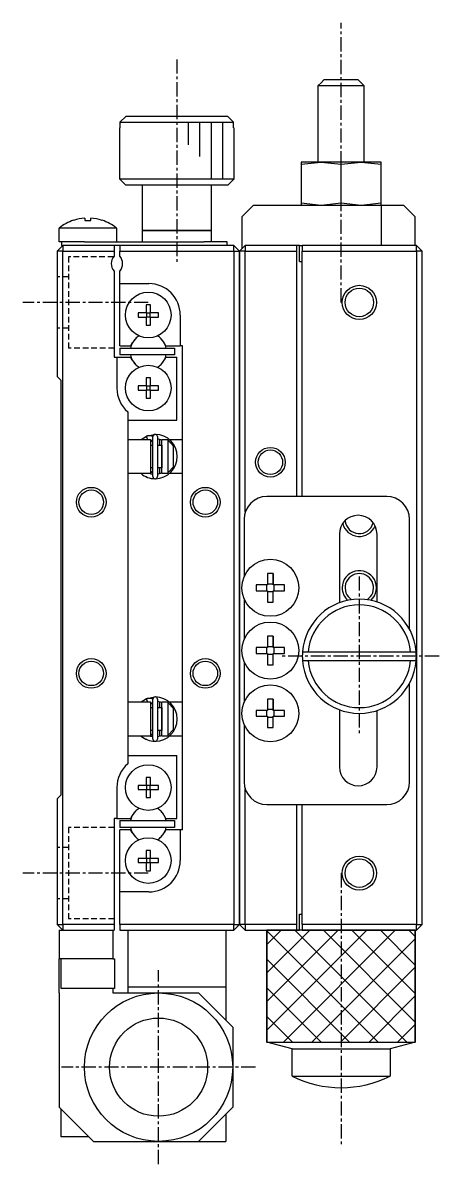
# Model space of a CAD drawing. Extents: x 10 to 383, y 10 to 321.
# Drawn here: x 142.4 to 178.9, y 148.3 to 248.3 of the extents above; entities that cross this region are included whole.
import ezdxf

# ---------------------------------------------------------------- set-up
doc = ezdxf.new("R2010")
doc.units = 0
doc.linetypes.add('CENTER', pattern=[2, 1.25, -0.25, 0.25, -0.25])
doc.linetypes.add('DASHED', pattern=[0.75, 0.5, -0.25])
doc.layers.get('0').update_dxf_attribs({"linetype": 'CONTINUOUS'})
doc.layers.add('CENTER', color=1, linetype='CENTER')

msp = doc.modelspace()

# ---------------------------------------------------------------- linework, layer by layer
at = {"color": 7, "linetype": 'CONTINUOUS'}
for p, q in [((168.263, 242.803), (168.513, 243.053)), ((168.513, 243.053), (168.763, 243.303)), ((170.263, 243.303), (168.763, 243.303)), ((171.763, 243.303), (170.263, 243.303)), ((171.763, 243.303), (172.013, 243.053)), ((172.013, 243.053), (172.263, 242.803)), ((168.263, 242.803), (170.263, 242.803)), ((168.263, 236.103), (168.263, 242.803)), ((170.263, 242.803), (172.263, 242.803)), ((172.263, 242.803), (172.263, 236.103)), ((151.381, 240.103), (150.88, 239.603)), ((160.346, 240.103), (151.381, 240.103)), ((160.847, 239.603), (160.346, 240.103)), ((150.88, 239.103), (150.863, 239.103)), ((150.863, 234.603), (150.863, 239.103)), ((150.88, 239.603), (160.847, 239.603)), ((150.88, 239.603), (150.88, 239.103)), ((160.847, 239.103), (160.847, 239.603)), ((160.863, 239.103), (160.847, 239.103)), ((160.863, 239.103), (160.863, 234.603)), ((166.763, 235.906), (168.513, 236.103)), ((166.763, 236.103), (166.763, 235.906)), ((168.513, 236.103), (166.763, 236.103)), ((172.013, 236.103), (168.513, 236.103)), ((168.513, 236.103), (170.263, 235.906)), ((170.263, 235.906), (172.013, 236.103)), ((172.013, 236.103), (173.763, 235.906)), ((173.763, 236.103), (172.013, 236.103)), ((173.763, 235.906), (173.763, 236.103)), ((166.763, 235.906), (166.763, 232.5)), ((170.263, 232.5), (170.263, 235.906)), ((173.763, 232.5), (173.763, 235.906)), ((160.863, 234.603), (150.863, 234.603)), ((151.363, 234.103), (150.863, 234.603)), ((151.363, 234.103), (160.363, 234.103)), ((152.863, 230.103), (152.863, 234.103)), ((158.863, 234.103), (158.863, 230.103)), ((160.863, 234.603), (160.363, 234.103)), ((161.563, 231.303), (162.563, 232.303)), ((168.263, 232.303), (162.563, 232.303)), ((168.513, 232.303), (166.763, 232.5)), ((166.763, 232.5), (166.763, 232.303)), ((172.263, 232.303), (168.263, 232.303)), ((170.263, 232.5), (168.513, 232.303)), ((172.013, 232.303), (170.263, 232.5)), ((173.763, 232.5), (172.013, 232.303)), ((173.763, 232.303), (172.263, 232.303)), ((173.763, 232.303), (173.763, 232.5)), ((173.763, 232.303), (173.763, 228.803)), ((175.763, 232.303), (173.763, 232.303)), ((176.763, 231.303), (175.763, 232.303)), ((146.812, 231.002), (146.815, 230.994)), ((147.803, 231.186), (147.803, 230.994)), ((148.323, 230.994), (148.323, 231.186)), ((149.312, 230.994), (149.315, 231.002)), ((161.563, 231.303), (161.563, 228.503)), ((176.763, 228.803), (176.763, 231.303)), ((150.563, 230.325), (145.563, 230.325)), ((145.563, 229.103), (145.563, 230.325)), ((147.803, 230.994), (148.323, 230.994)), ((150.563, 230.325), (150.563, 229.103)), ((158.863, 230.103), (152.863, 230.103)), ((152.863, 230.103), (158.863, 230.103)), ((152.863, 229.103), (152.863, 230.103)), ((158.863, 230.103), (158.863, 229.103)), ((145.763, 229.103), (145.563, 229.103)), ((145.763, 229.103), (145.763, 228.803)), ((147.763, 229.103), (145.763, 229.103)), ((147.763, 229.103), (158.263, 229.103)), ((160.263, 229.103), (158.263, 229.103)), ((160.263, 228.803), (160.263, 229.103)), ((145.863, 228.803), (145.363, 228.303)), ((145.863, 228.303), (145.363, 228.303)), ((145.363, 228.303), (145.363, 217.303)), ((145.763, 228.803), (145.863, 228.803)), ((145.863, 228.803), (145.863, 228.303)), ((150.363, 228.803), (145.863, 228.803)), ((145.863, 228.303), (150.363, 228.303)), ((145.863, 169.303), (145.863, 228.303)), ((150.863, 228.803), (150.363, 228.803)), ((150.363, 228.803), (150.363, 228.303)), ((150.363, 228.303), (150.363, 227.864)), ((160.863, 228.803), (150.863, 228.803)), ((150.863, 228.803), (150.863, 228.303)), ((150.863, 228.303), (160.863, 228.303)), ((150.863, 227.864), (150.863, 228.303)), ((160.863, 228.303), (160.863, 228.803)), ((160.863, 228.803), (161.363, 228.303)), ((160.863, 228.303), (160.863, 169.303)), ((160.863, 228.303), (161.363, 228.303)), ((161.863, 228.803), (161.363, 228.303)), ((161.363, 169.303), (161.363, 228.303)), ((161.863, 228.303), (161.363, 228.303)), ((161.363, 228.303), (161.363, 169.303)), ((161.863, 228.803), (161.863, 228.303)), ((166.363, 228.803), (161.863, 228.803)), ((161.863, 228.303), (166.363, 228.303)), ((161.863, 205.427), (161.863, 228.303)), ((166.363, 228.803), (166.363, 228.303)), ((166.613, 228.803), (166.363, 228.803)), ((166.363, 228.303), (166.363, 206.803)), ((166.613, 227.403), (166.613, 228.803)), ((166.613, 228.803), (166.863, 228.803)), ((176.863, 228.803), (166.863, 228.803)), ((166.863, 228.803), (166.863, 228.303)), ((166.863, 228.303), (176.863, 228.303)), ((166.863, 206.803), (166.863, 228.303)), ((176.863, 228.303), (176.863, 228.803)), ((177.363, 228.303), (176.863, 228.803)), ((176.863, 228.303), (176.863, 192.803)), ((177.363, 228.303), (176.863, 228.303)), ((177.363, 169.303), (177.363, 228.303)), ((166.613, 227.403), (166.863, 227.403)), ((150.363, 226.541), (150.363, 219.003)), ((150.863, 225.453), (150.863, 226.541)), ((150.863, 225.453), (153.413, 225.453)), ((150.863, 220.003), (150.863, 225.453)), ((153.183, 223.589), (153.183, 222.883)), ((153.543, 223.589), (153.183, 223.589)), ((153.543, 222.883), (153.543, 223.589)), ((152.477, 222.883), (152.477, 222.523)), ((153.183, 222.883), (152.477, 222.883)), ((152.477, 222.523), (153.183, 222.523)), ((153.194, 222.872), (153.183, 222.883)), ((153.194, 222.533), (153.183, 222.523)), ((153.183, 222.523), (153.183, 221.816)), ((153.533, 222.872), (153.194, 222.872)), ((153.194, 222.872), (153.194, 222.533)), ((153.194, 222.533), (153.533, 222.533)), ((153.533, 222.872), (153.543, 222.883)), ((153.533, 222.533), (153.533, 222.872)), ((153.533, 222.533), (153.543, 222.523)), ((154.25, 222.883), (153.543, 222.883)), ((153.543, 222.523), (154.25, 222.523)), ((153.543, 221.816), (153.543, 222.523)), ((154.25, 222.523), (154.25, 222.883)), ((156.163, 222.703), (156.163, 220.003)), ((153.183, 221.816), (153.543, 221.816)), ((150.863, 220.003), (151.813, 220.003)), ((151.963, 220.263), (151.813, 220.003)), ((154.914, 220.003), (154.764, 220.263)), ((154.914, 220.003), (156.163, 220.003)), ((156.363, 220.003), (156.163, 220.003)), ((156.363, 177.603), (156.363, 220.003)), ((150.363, 219.003), (150.613, 219.003)), ((150.613, 219.003), (150.613, 216.303)), ((150.613, 219.003), (151.813, 219.003)), ((150.863, 219.803), (155.663, 219.803)), ((150.863, 219.803), (150.863, 219.203)), ((155.663, 219.203), (150.863, 219.203)), ((151.963, 218.743), (151.813, 219.003)), ((154.914, 219.003), (154.764, 218.743)), ((154.914, 219.003), (155.863, 219.003)), ((155.663, 219.803), (155.663, 219.203)), ((155.863, 213.503), (155.863, 219.003)), ((145.713, 216.953), (145.363, 217.303)), ((153.183, 217.189), (153.183, 216.483)), ((153.543, 217.189), (153.183, 217.189)), ((153.543, 216.483), (153.543, 217.189)), ((145.713, 180.653), (145.713, 216.953)), ((152.477, 216.483), (152.477, 216.123)), ((153.183, 216.483), (152.477, 216.483)), ((152.477, 216.123), (153.183, 216.123)), ((153.194, 216.472), (153.183, 216.483)), ((153.194, 216.133), (153.183, 216.123)), ((153.183, 216.123), (153.183, 215.416)), ((153.533, 216.472), (153.194, 216.472)), ((153.194, 216.472), (153.194, 216.133)), ((153.194, 216.133), (153.533, 216.133)), ((153.533, 216.472), (153.543, 216.483)), ((153.533, 216.133), (153.533, 216.472)), ((153.533, 216.133), (153.543, 216.123)), ((154.25, 216.483), (153.543, 216.483)), ((153.543, 216.123), (154.25, 216.123)), ((153.543, 215.416), (153.543, 216.123)), ((154.25, 216.123), (154.25, 216.483)), ((153.183, 215.416), (153.543, 215.416)), ((151.563, 214.224), (151.563, 211.378)), ((151.563, 213.503), (155.863, 213.503)), ((152.727, 211.803), (153.199, 212.09)), ((153.19, 212.086), (153.189, 212.085)), ((153.189, 212.085), (153.288, 211.803)), ((153.196, 212.086), (153.195, 212.082)), ((153.195, 212.082), (153.195, 212.077)), ((153.195, 212.077), (153.196, 212.071)), ((153.197, 212.089), (153.196, 212.086)), ((153.196, 212.071), (153.197, 212.064)), ((153.198, 212.091), (153.197, 212.089)), ((153.197, 212.064), (153.199, 212.056)), ((153.2, 212.091), (153.198, 212.091)), ((153.199, 212.091), (153.229, 212.103)), ((153.199, 212.056), (153.201, 212.047)), ((153.201, 212.047), (153.203, 212.037)), ((153.203, 212.037), (153.206, 212.027)), ((153.206, 212.027), (153.209, 212.015)), ((153.209, 212.015), (153.213, 212.003)), ((153.213, 212.003), (153.217, 211.991)), ((153.229, 212.103), (153.262, 212.114)), ((153.248, 212.11), (153.936, 212.246)), ((153.262, 212.114), (153.294, 212.124)), ((153.294, 212.124), (153.328, 212.132)), ((153.328, 212.132), (153.362, 212.138)), ((153.362, 212.138), (153.395, 212.142)), ((153.395, 212.142), (153.43, 212.145)), ((153.43, 212.145), (153.464, 212.146)), ((153.464, 212.146), (153.498, 212.146)), ((153.498, 212.146), (153.532, 212.143)), ((153.532, 212.143), (153.566, 212.139)), ((153.566, 212.139), (153.6, 212.133)), ((153.6, 212.133), (153.633, 212.126)), ((153.633, 212.126), (153.666, 212.117)), ((153.666, 212.117), (153.699, 212.106)), ((153.699, 212.106), (153.731, 212.094)), ((153.731, 212.094), (153.762, 212.08)), ((153.762, 212.08), (153.77, 212.076)), ((153.768, 208.553), (153.768, 212.053)), ((154.158, 212.053), (154.158, 208.553)), ((151.563, 211.803), (153.563, 211.803)), ((151.563, 211.378), (151.563, 209.228)), ((153.217, 211.991), (153.222, 211.978)), ((153.222, 211.978), (153.227, 211.965)), ((153.227, 211.965), (153.232, 211.951)), ((153.232, 211.951), (153.237, 211.937)), ((153.237, 211.937), (153.243, 211.923)), ((153.243, 211.923), (153.249, 211.908)), ((153.249, 211.908), (153.255, 211.894)), ((153.255, 211.894), (153.261, 211.88)), ((153.261, 211.88), (153.268, 211.866)), ((153.268, 211.866), (153.274, 211.853)), ((153.274, 211.853), (153.28, 211.839)), ((153.28, 211.839), (153.287, 211.826)), ((153.287, 211.826), (153.293, 211.814)), ((153.293, 211.814), (153.299, 211.803)), ((153.563, 211.803), (153.563, 208.803)), ((153.567, 211.739), (153.563, 211.74)), ((153.563, 211.303), (153.768, 211.303)), ((153.581, 211.734), (153.567, 211.739)), ((153.595, 211.728), (153.581, 211.734)), ((153.608, 211.721), (153.595, 211.728)), ((153.621, 211.714), (153.608, 211.721)), ((153.634, 211.705), (153.621, 211.714)), ((153.646, 211.697), (153.634, 211.705)), ((153.658, 211.687), (153.646, 211.697)), ((153.669, 211.678), (153.658, 211.687)), ((153.68, 211.667), (153.669, 211.678)), ((153.69, 211.656), (153.68, 211.667)), ((153.7, 211.645), (153.69, 211.656)), ((153.709, 211.633), (153.7, 211.645)), ((153.718, 211.621), (153.709, 211.633)), ((153.726, 211.608), (153.718, 211.621)), ((153.733, 211.595), (153.726, 211.608)), ((153.74, 211.581), (153.733, 211.595)), ((153.746, 211.567), (153.74, 211.581)), ((153.751, 211.553), (153.746, 211.567)), ((153.756, 211.539), (153.751, 211.553)), ((153.76, 211.525), (153.756, 211.539)), ((153.763, 211.51), (153.76, 211.525)), ((153.765, 211.495), (153.763, 211.51)), ((153.767, 211.48), (153.765, 211.495)), ((153.768, 211.465), (153.767, 211.48)), ((153.768, 211.451), (153.768, 211.465)), ((154.158, 211.303), (154.563, 211.303)), ((154.564, 211.738), (154.159, 211.846)), ((154.363, 211.303), (154.363, 211.803)), ((154.363, 211.803), (154.374, 211.803)), ((154.374, 211.803), (154.374, 211.803)), ((154.375, 211.803), (154.375, 211.803)), ((154.375, 211.803), (154.375, 211.803)), ((154.375, 211.803), (154.375, 211.803)), ((154.563, 208.803), (154.563, 211.803)), ((154.563, 211.303), (154.563, 211.803)), ((154.563, 211.803), (155.063, 211.803)), ((154.563, 211.303), (154.563, 209.303)), ((154.563, 209.303), (154.563, 211.303)), ((155.063, 211.803), (155.063, 211.752)), ((155.063, 211.752), (155.063, 208.861)), ((155.563, 211.223), (155.063, 211.752)), ((155.2, 211.803), (155.2, 211.803)), ((155.2, 211.803), (156.363, 211.803)), ((155.563, 209.39), (155.563, 211.223)), ((151.563, 209.228), (151.563, 188.378)), ((153.768, 209.303), (153.563, 209.303)), ((153.722, 208.991), (153.729, 209.004)), ((153.729, 209.004), (153.736, 209.017)), ((153.736, 209.017), (153.743, 209.031)), ((153.743, 209.031), (153.748, 209.045)), ((153.748, 209.045), (153.753, 209.059)), ((153.753, 209.059), (153.758, 209.073)), ((153.758, 209.073), (153.761, 209.088)), ((153.761, 209.088), (153.764, 209.103)), ((153.764, 209.103), (153.766, 209.117)), ((153.766, 209.117), (153.768, 209.132)), ((153.768, 209.147), (153.768, 209.154)), ((153.768, 209.132), (153.768, 209.147)), ((154.563, 209.303), (154.158, 209.303)), ((154.363, 208.803), (154.363, 209.303)), ((154.563, 208.803), (154.563, 209.303)), ((155.063, 208.861), (155.563, 209.39)), ((155.563, 209.383), (155.563, 209.39)), ((153.563, 208.803), (151.563, 208.803)), ((153.199, 208.515), (153.181, 208.523)), ((153.198, 208.515), (153.199, 208.514)), ((153.199, 208.514), (153.2, 208.514)), ((153.236, 208.499), (153.199, 208.514)), ((153.2, 208.514), (153.201, 208.515)), ((153.203, 208.514), (153.2, 208.514)), ((153.239, 208.498), (153.236, 208.499)), ((153.241, 208.498), (153.239, 208.498)), ((153.246, 208.496), (153.241, 208.498)), ((153.247, 208.496), (153.246, 208.496)), ((153.249, 208.495), (153.247, 208.496)), ((153.25, 208.495), (153.249, 208.495)), ((153.251, 208.494), (153.25, 208.495)), ((153.252, 208.494), (153.251, 208.494)), ((153.253, 208.494), (153.252, 208.494)), ((153.254, 208.493), (153.253, 208.494)), ((153.255, 208.493), (153.254, 208.493)), ((153.257, 208.492), (153.255, 208.493)), ((153.258, 208.492), (153.257, 208.492)), ((153.552, 208.802), (153.563, 208.799)), ((153.563, 208.799), (153.768, 208.759)), ((153.563, 208.865), (153.573, 208.868)), ((153.573, 208.868), (153.587, 208.874)), ((153.587, 208.874), (153.601, 208.88)), ((153.601, 208.88), (153.614, 208.888)), ((153.614, 208.888), (153.627, 208.895)), ((153.627, 208.895), (153.64, 208.904)), ((153.64, 208.904), (153.652, 208.913)), ((153.652, 208.913), (153.663, 208.922)), ((153.663, 208.922), (153.674, 208.932)), ((153.674, 208.932), (153.685, 208.943)), ((153.685, 208.943), (153.695, 208.954)), ((153.695, 208.954), (153.705, 208.966)), ((153.705, 208.966), (153.714, 208.978)), ((153.714, 208.978), (153.722, 208.991)), ((154.159, 208.759), (154.564, 208.867)), ((154.374, 208.803), (154.363, 208.803)), ((154.375, 208.803), (154.374, 208.803)), ((154.374, 208.803), (154.374, 208.803)), ((154.374, 208.803), (154.374, 208.803)), ((154.374, 208.803), (154.374, 208.803)), ((154.375, 208.803), (154.375, 208.803)), ((154.375, 208.803), (154.375, 208.803)), ((154.375, 208.803), (154.375, 208.803)), ((154.375, 208.803), (154.375, 208.803)), ((155.063, 208.803), (154.563, 208.803)), ((155.063, 208.861), (155.063, 208.803)), ((156.363, 208.803), (155.2, 208.803)), ((174.263, 206.803), (163.763, 206.803)), ((161.763, 204.803), (161.763, 199.782)), ((176.263, 195.177), (176.263, 204.803)), ((170.113, 203.503), (170.113, 197.486)), ((173.413, 197.556), (173.413, 203.503)), ((164.323, 200.051), (163.803, 200.051)), ((163.803, 200.051), (163.803, 199.063)), ((164.323, 199.063), (164.323, 200.051)), ((164.323, 200.051), (164.323, 199.128)), ((162.815, 199.063), (162.815, 198.543)), ((163.803, 199.063), (162.815, 199.063)), ((163.738, 199.063), (163.738, 198.543)), ((164.323, 199.128), (163.803, 199.128)), ((164.323, 199.063), (164.323, 199.128)), ((165.312, 199.063), (164.323, 199.063)), ((164.389, 198.543), (164.389, 199.063)), ((165.312, 198.543), (165.312, 199.063)), ((162.815, 198.543), (163.803, 198.543)), ((163.803, 198.543), (163.803, 197.554)), ((163.803, 198.477), (164.323, 198.477)), ((164.323, 198.543), (165.312, 198.543)), ((164.323, 197.554), (164.323, 198.543)), ((164.323, 198.477), (164.323, 198.543)), ((164.323, 197.554), (164.323, 198.477)), ((161.763, 197.823), (161.763, 194.282)), ((163.803, 197.554), (164.323, 197.554)), ((164.323, 194.551), (163.803, 194.551)), ((163.803, 194.551), (163.803, 193.563)), ((164.323, 193.563), (164.323, 194.551)), ((164.323, 194.551), (164.323, 193.628)), ((162.815, 193.563), (162.815, 193.043)), ((163.803, 193.563), (162.815, 193.563)), ((162.815, 193.043), (163.803, 193.043)), ((163.738, 193.563), (163.738, 193.043)), ((164.323, 193.628), (163.803, 193.628)), ((163.803, 193.043), (163.803, 192.054)), ((164.323, 193.563), (164.323, 193.628)), ((165.312, 193.563), (164.323, 193.563)), ((164.323, 193.043), (165.312, 193.043)), ((164.323, 192.054), (164.323, 193.043)), ((164.323, 192.977), (164.323, 193.043)), ((164.389, 193.043), (164.389, 193.563)), ((165.312, 193.043), (165.312, 193.563)), ((166.88, 193.203), (167.381, 193.203)), ((167.381, 193.203), (176.346, 193.203)), ((176.346, 193.203), (176.847, 193.203)), ((161.763, 192.323), (161.763, 188.782)), ((163.803, 192.977), (164.323, 192.977)), ((163.803, 192.054), (164.323, 192.054)), ((164.323, 192.054), (164.323, 192.977)), ((167.381, 192.403), (166.88, 192.403)), ((176.346, 192.403), (167.381, 192.403)), ((176.847, 192.403), (176.346, 192.403)), ((176.863, 192.803), (176.863, 169.303)), ((176.263, 181.803), (176.263, 190.428)), ((152.727, 188.803), (153.199, 189.09)), ((153.17, 189.077), (153.19, 189.086)), ((153.19, 189.086), (153.288, 188.803)), ((153.196, 189.086), (153.195, 189.082)), ((153.195, 189.082), (153.195, 189.077)), ((153.195, 189.077), (153.196, 189.071)), ((153.197, 189.089), (153.196, 189.086)), ((153.196, 189.071), (153.197, 189.064)), ((153.198, 189.091), (153.197, 189.089)), ((153.197, 189.064), (153.199, 189.056)), ((153.2, 189.091), (153.198, 189.091)), ((153.199, 189.091), (153.229, 189.103)), ((153.199, 189.056), (153.201, 189.047)), ((153.201, 189.047), (153.203, 189.037)), ((153.203, 189.037), (153.206, 189.027)), ((153.206, 189.027), (153.209, 189.015)), ((153.209, 189.015), (153.213, 189.003)), ((153.213, 189.003), (153.217, 188.991)), ((153.229, 189.103), (153.262, 189.114)), ((153.248, 189.11), (153.936, 189.246)), ((153.262, 189.114), (153.294, 189.124)), ((153.294, 189.124), (153.328, 189.132)), ((153.328, 189.132), (153.362, 189.138)), ((153.362, 189.138), (153.395, 189.142)), ((153.395, 189.142), (153.43, 189.145)), ((153.43, 189.145), (153.464, 189.146)), ((153.464, 189.146), (153.498, 189.146)), ((153.498, 189.146), (153.532, 189.143)), ((153.532, 189.143), (153.566, 189.139)), ((153.566, 189.139), (153.6, 189.133)), ((153.6, 189.133), (153.633, 189.126)), ((153.633, 189.126), (153.666, 189.117)), ((153.666, 189.117), (153.699, 189.106)), ((153.699, 189.106), (153.731, 189.094)), ((153.731, 189.094), (153.762, 189.08)), ((153.762, 189.08), (153.77, 189.076)), ((153.768, 185.553), (153.768, 189.053)), ((154.158, 189.053), (154.158, 185.553)), ((164.323, 189.051), (163.803, 189.051)), ((163.803, 189.051), (163.803, 188.063)), ((164.323, 188.063), (164.323, 189.051)), ((164.323, 189.051), (164.323, 188.128)), ((151.563, 188.803), (153.563, 188.803)), ((151.563, 188.378), (151.563, 186.228)), ((153.217, 188.991), (153.222, 188.978)), ((153.222, 188.978), (153.227, 188.965)), ((153.227, 188.965), (153.232, 188.951)), ((153.232, 188.951), (153.237, 188.937)), ((153.237, 188.937), (153.243, 188.923)), ((153.243, 188.923), (153.249, 188.908)), ((153.249, 188.908), (153.255, 188.894)), ((153.255, 188.894), (153.261, 188.88)), ((153.261, 188.88), (153.268, 188.866)), ((153.268, 188.866), (153.274, 188.853)), ((153.274, 188.853), (153.28, 188.839)), ((153.28, 188.839), (153.287, 188.826)), ((153.287, 188.826), (153.293, 188.814)), ((153.293, 188.814), (153.299, 188.803)), ((153.563, 188.803), (153.563, 185.803)), ((153.567, 188.739), (153.563, 188.74)), ((153.563, 188.303), (153.768, 188.303)), ((153.581, 188.734), (153.567, 188.739)), ((153.595, 188.728), (153.581, 188.734)), ((153.608, 188.721), (153.595, 188.728)), ((153.621, 188.714), (153.608, 188.721)), ((153.634, 188.705), (153.621, 188.714)), ((153.646, 188.697), (153.634, 188.705)), ((153.658, 188.687), (153.646, 188.697)), ((153.669, 188.678), (153.658, 188.687)), ((153.68, 188.667), (153.669, 188.678)), ((153.69, 188.656), (153.68, 188.667)), ((153.7, 188.645), (153.69, 188.656)), ((153.709, 188.633), (153.7, 188.645)), ((153.718, 188.621), (153.709, 188.633)), ((153.726, 188.608), (153.718, 188.621)), ((153.733, 188.595), (153.726, 188.608)), ((153.74, 188.581), (153.733, 188.595)), ((153.746, 188.567), (153.74, 188.581)), ((153.751, 188.553), (153.746, 188.567)), ((153.756, 188.539), (153.751, 188.553)), ((153.76, 188.525), (153.756, 188.539)), ((153.763, 188.51), (153.76, 188.525)), ((153.765, 188.495), (153.763, 188.51)), ((153.767, 188.48), (153.765, 188.495)), ((153.768, 188.465), (153.767, 188.48)), ((153.768, 188.451), (153.768, 188.465)), ((154.158, 188.303), (154.563, 188.303)), ((154.564, 188.738), (154.159, 188.846)), ((154.363, 188.303), (154.363, 188.803)), ((154.363, 188.803), (154.374, 188.803)), ((154.374, 188.803), (154.374, 188.803)), ((154.375, 188.803), (154.375, 188.803)), ((154.375, 188.803), (154.375, 188.803)), ((154.375, 188.803), (154.375, 188.803)), ((154.563, 185.803), (154.563, 188.803)), ((154.563, 188.303), (154.563, 188.803)), ((154.563, 188.803), (155.063, 188.803)), ((154.563, 186.303), (154.563, 188.303)), ((154.563, 188.303), (154.563, 186.303)), ((155.063, 188.803), (155.063, 188.752)), ((155.063, 188.752), (155.063, 185.861)), ((155.563, 188.223), (155.063, 188.752)), ((155.2, 188.803), (155.2, 188.803)), ((155.2, 188.803), (156.363, 188.803)), ((155.563, 186.39), (155.563, 188.223)), ((162.815, 188.063), (162.815, 187.543)), ((163.803, 188.063), (162.815, 188.063)), ((163.738, 188.063), (163.738, 187.543)), ((164.323, 188.128), (163.803, 188.128)), ((164.323, 188.063), (164.323, 188.128)), ((165.312, 188.063), (164.323, 188.063)), ((164.389, 187.543), (164.389, 188.063)), ((165.312, 187.543), (165.312, 188.063)), ((170.113, 188.119), (170.113, 183.103)), ((173.413, 183.103), (173.413, 188.049)), ((162.815, 187.543), (163.803, 187.543)), ((163.803, 187.543), (163.803, 186.554)), ((163.803, 187.477), (164.323, 187.477)), ((164.323, 187.543), (165.312, 187.543)), ((164.323, 186.554), (164.323, 187.543)), ((164.323, 187.477), (164.323, 187.543)), ((164.323, 186.554), (164.323, 187.477)), ((151.563, 186.228), (151.563, 183.382)), ((153.768, 186.303), (153.563, 186.303)), ((153.722, 185.991), (153.729, 186.004)), ((153.729, 186.004), (153.736, 186.017)), ((153.736, 186.017), (153.743, 186.031)), ((153.743, 186.031), (153.748, 186.045)), ((153.748, 186.045), (153.753, 186.059)), ((153.753, 186.059), (153.758, 186.073)), ((153.758, 186.073), (153.761, 186.088)), ((153.761, 186.088), (153.764, 186.103)), ((153.764, 186.103), (153.766, 186.117)), ((153.766, 186.117), (153.768, 186.132)), ((153.768, 186.147), (153.768, 186.154)), ((153.768, 186.132), (153.768, 186.147)), ((154.563, 186.303), (154.158, 186.303)), ((154.363, 185.803), (154.363, 186.303)), ((154.563, 185.803), (154.563, 186.303)), ((155.063, 185.861), (155.563, 186.39)), ((155.563, 186.383), (155.563, 186.39)), ((161.763, 186.823), (161.763, 181.803)), ((163.803, 186.554), (164.323, 186.554)), ((153.563, 185.803), (151.563, 185.803)), ((153.199, 185.515), (153.166, 185.53)), ((153.198, 185.515), (153.199, 185.514)), ((153.199, 185.514), (153.2, 185.514)), ((153.236, 185.499), (153.199, 185.514)), ((153.2, 185.514), (153.201, 185.515)), ((153.203, 185.514), (153.2, 185.514)), ((153.239, 185.498), (153.236, 185.499)), ((153.241, 185.498), (153.239, 185.498)), ((153.246, 185.496), (153.241, 185.498)), ((153.247, 185.496), (153.246, 185.496)), ((153.249, 185.495), (153.247, 185.496)), ((153.25, 185.495), (153.249, 185.495)), ((153.251, 185.494), (153.25, 185.495)), ((153.252, 185.494), (153.251, 185.494)), ((153.253, 185.494), (153.252, 185.494)), ((153.254, 185.493), (153.253, 185.494)), ((153.255, 185.493), (153.254, 185.493)), ((153.257, 185.492), (153.255, 185.493)), ((153.258, 185.492), (153.257, 185.492)), ((153.552, 185.802), (153.563, 185.799)), ((153.563, 185.799), (153.768, 185.759)), ((153.563, 185.865), (153.573, 185.868)), ((153.573, 185.868), (153.587, 185.874)), ((153.587, 185.874), (153.601, 185.88)), ((153.601, 185.88), (153.614, 185.888)), ((153.614, 185.888), (153.627, 185.895)), ((153.627, 185.895), (153.64, 185.904)), ((153.64, 185.904), (153.652, 185.913)), ((153.652, 185.913), (153.663, 185.922)), ((153.663, 185.922), (153.674, 185.932)), ((153.674, 185.932), (153.685, 185.943)), ((153.685, 185.943), (153.695, 185.954)), ((153.695, 185.954), (153.705, 185.966)), ((153.705, 185.966), (153.714, 185.978)), ((153.714, 185.978), (153.722, 185.991)), ((154.159, 185.759), (154.564, 185.867)), ((154.374, 185.803), (154.363, 185.803)), ((154.375, 185.803), (154.374, 185.803)), ((154.374, 185.803), (154.374, 185.803)), ((154.374, 185.803), (154.374, 185.803)), ((154.374, 185.803), (154.374, 185.803)), ((154.375, 185.803), (154.375, 185.803)), ((154.375, 185.803), (154.375, 185.803)), ((154.375, 185.803), (154.375, 185.803)), ((154.375, 185.803), (154.375, 185.803)), ((155.063, 185.803), (154.563, 185.803)), ((155.063, 185.861), (155.063, 185.803)), ((156.363, 185.803), (155.2, 185.803)), ((151.563, 184.103), (155.863, 184.103)), ((155.863, 178.603), (155.863, 184.103)), ((153.183, 182.189), (153.183, 181.483)), ((153.543, 182.189), (153.183, 182.189)), ((153.543, 181.483), (153.543, 182.189)), ((150.613, 181.303), (150.613, 178.603)), ((152.477, 181.483), (152.477, 181.123)), ((153.183, 181.483), (152.477, 181.483)), ((152.477, 181.123), (153.183, 181.123)), ((153.194, 181.472), (153.183, 181.483)), ((153.194, 181.133), (153.183, 181.123)), ((153.183, 181.123), (153.183, 180.416)), ((153.533, 181.472), (153.194, 181.472)), ((153.194, 181.472), (153.194, 181.133)), ((153.194, 181.133), (153.533, 181.133)), ((153.533, 181.472), (153.543, 181.483)), ((153.533, 181.133), (153.533, 181.472)), ((153.533, 181.133), (153.543, 181.123)), ((154.25, 181.483), (153.543, 181.483)), ((153.543, 181.123), (154.25, 181.123)), ((153.543, 180.416), (153.543, 181.123)), ((154.25, 181.123), (154.25, 181.483)), ((161.863, 169.303), (161.863, 181.178)), ((145.363, 180.303), (145.713, 180.653)), ((145.363, 180.303), (145.363, 169.303)), ((153.183, 180.416), (153.543, 180.416)), ((163.763, 179.803), (174.263, 179.803)), ((166.363, 179.803), (166.363, 169.303)), ((166.863, 169.303), (166.863, 179.803)), ((150.363, 178.603), (150.363, 169.303)), ((150.613, 178.603), (150.363, 178.603)), ((150.613, 178.603), (151.813, 178.603)), ((150.863, 178.403), (155.663, 178.403)), ((150.863, 178.403), (150.863, 177.803)), ((151.963, 178.863), (151.813, 178.603)), ((154.914, 178.603), (154.764, 178.863)), ((154.914, 178.603), (155.863, 178.603)), ((155.663, 178.403), (155.663, 177.803)), ((155.663, 177.803), (150.863, 177.803)), ((151.813, 177.603), (150.863, 177.603)), ((150.863, 172.153), (150.863, 177.603)), ((151.963, 177.343), (151.813, 177.603)), ((154.914, 177.603), (154.764, 177.343)), ((156.163, 177.603), (154.914, 177.603)), ((156.363, 177.603), (156.163, 177.603)), ((156.163, 177.603), (156.163, 174.903)), ((152.477, 175.083), (152.477, 174.723)), ((153.183, 175.083), (152.477, 175.083)), ((153.183, 175.789), (153.183, 175.083)), ((153.543, 175.789), (153.183, 175.789)), ((153.194, 175.072), (153.183, 175.083)), ((153.533, 175.072), (153.194, 175.072)), ((153.194, 175.072), (153.194, 174.733)), ((153.533, 175.072), (153.543, 175.083)), ((153.533, 174.733), (153.533, 175.072)), ((153.543, 175.083), (153.543, 175.789)), ((154.25, 175.083), (153.543, 175.083)), ((154.25, 174.723), (154.25, 175.083)), ((152.477, 174.723), (153.183, 174.723)), ((153.194, 174.733), (153.183, 174.723)), ((153.183, 174.723), (153.183, 174.016)), ((153.183, 174.016), (153.543, 174.016)), ((153.194, 174.733), (153.533, 174.733)), ((153.533, 174.733), (153.543, 174.723)), ((153.543, 174.723), (154.25, 174.723)), ((153.543, 174.016), (153.543, 174.723)), ((153.413, 172.153), (150.863, 172.153)), ((150.863, 169.303), (150.863, 172.153)), ((166.613, 168.803), (166.613, 170.203)), ((166.613, 170.203), (166.863, 170.203)), ((145.363, 169.303), (145.863, 169.303)), ((145.363, 169.303), (145.863, 168.803)), ((150.363, 169.303), (145.863, 169.303)), ((145.863, 169.303), (145.863, 168.803)), ((150.363, 169.303), (150.363, 168.803)), ((160.863, 169.303), (150.863, 169.303)), ((150.863, 169.303), (150.863, 168.803)), ((160.863, 169.303), (161.363, 169.303)), ((160.863, 168.803), (161.363, 169.303)), ((160.863, 168.803), (160.863, 169.303)), ((161.863, 169.303), (161.363, 169.303)), ((161.863, 168.803), (161.363, 169.303)), ((166.363, 169.303), (161.863, 169.303)), ((161.863, 169.303), (161.863, 168.803)), ((166.363, 169.303), (166.363, 168.803)), ((176.863, 169.303), (166.863, 169.303)), ((166.863, 169.303), (166.863, 168.803)), ((176.863, 169.303), (177.363, 169.303)), ((176.863, 168.803), (177.363, 169.303)), ((176.863, 168.803), (176.863, 169.303)), ((145.563, 168.803), (145.863, 168.803)), ((145.563, 168.803), (145.563, 166.303)), ((145.863, 168.803), (150.363, 168.803)), ((150.263, 168.803), (150.263, 166.303)), ((150.863, 168.803), (160.863, 168.803)), ((151.563, 168.803), (151.563, 163.803)), ((160.163, 168.803), (160.163, 163.803)), ((163.763, 168.803), (163.763, 159.003)), ((176.763, 168.803), (163.763, 168.803)), ((166.363, 168.803), (166.613, 168.803)), ((166.863, 168.803), (166.613, 168.803)), ((166.863, 168.803), (176.863, 168.803)), ((176.763, 159.003), (176.763, 168.803)), ((150.263, 166.303), (145.563, 166.303)), ((145.563, 163.303), (145.563, 166.303)), ((145.713, 163.703), (145.713, 166.303)), ((150.263, 166.303), (150.413, 166.303)), ((150.413, 166.303), (150.413, 163.703)), ((145.563, 163.303), (145.563, 153.303)), ((150.413, 163.703), (145.713, 163.703)), ((150.263, 163.703), (150.263, 163.303)), ((150.263, 163.303), (154.263, 163.303)), ((160.163, 163.803), (151.563, 163.803)), ((151.563, 163.803), (151.563, 163.303)), ((154.263, 163.303), (157.763, 163.303)), ((157.763, 163.303), (160.763, 160.303)), ((160.163, 163.803), (160.163, 160.903)), ((160.763, 160.303), (160.763, 156.803)), ((165.963, 158.413), (163.763, 159.003)), ((163.763, 159.003), (176.763, 159.003)), ((176.763, 159.003), (174.563, 158.413)), ((165.963, 158.413), (174.563, 158.413)), ((165.963, 156.003), (165.963, 158.413)), ((174.563, 158.413), (174.563, 156.003)), ((160.763, 156.803), (160.763, 153.303)), ((165.963, 156.003), (174.563, 156.003)), ((148.563, 150.303), (145.563, 153.303)), ((145.713, 150.703), (145.713, 153.153)), ((160.763, 153.303), (157.763, 150.303)), ((160.163, 152.703), (160.163, 150.303)), ((148.163, 150.703), (145.713, 150.703)), ((148.563, 150.303), (154.263, 150.303)), ((154.263, 150.303), (157.763, 150.303)), ((157.763, 150.303), (160.163, 150.303))]:
    msp.add_line(p, q, dxfattribs=at)
at = {"color": 3, "linetype": 'CONTINUOUS'}
for p, q in [((156.863, 239.603), (156.863, 237.603)), ((157.863, 239.603), (157.863, 236.603)), ((158.863, 239.603), (158.863, 234.603)), ((159.863, 239.603), (159.863, 234.603)), ((161.863, 168.803), (166.363, 168.803)), ((163.763, 159.003), (163.763, 168.803)), ((165.013, 168.803), (163.763, 167.553)), ((167.513, 168.803), (163.763, 165.053)), ((170.013, 168.803), (163.763, 162.553)), ((172.513, 168.803), (163.763, 160.053)), ((163.763, 168.753), (173.513, 159.003)), ((175.013, 168.803), (165.213, 159.003)), ((166.213, 168.803), (176.013, 159.003)), ((176.763, 168.053), (167.713, 159.003)), ((168.713, 168.803), (176.763, 160.753)), ((171.213, 168.803), (176.763, 163.253)), ((173.713, 168.803), (176.763, 165.753)), ((176.213, 168.803), (176.763, 168.253)), ((176.763, 168.803), (176.763, 159.003)), ((163.763, 166.253), (171.013, 159.003)), ((176.763, 165.553), (170.213, 159.003)), ((163.763, 163.753), (168.513, 159.003)), ((176.763, 163.053), (172.713, 159.003)), ((163.763, 161.253), (166.013, 159.003)), ((176.763, 160.553), (175.213, 159.003)), ((163.763, 159.003), (176.763, 159.003))]:
    msp.add_line(p, q, dxfattribs=at)
at = {"color": 3, "linetype": 'DASHED'}
for p, q in [((146.363, 227.803), (146.363, 219.803)), ((150.313, 227.803), (146.363, 227.803)), ((146.363, 226.053), (145.363, 226.053)), ((146.363, 221.553), (145.363, 221.553)), ((150.363, 219.803), (146.363, 219.803)), ((146.363, 177.803), (146.363, 169.803)), ((150.363, 177.803), (146.363, 177.803)), ((146.363, 176.053), (145.363, 176.053)), ((146.363, 171.553), (145.363, 171.553)), ((150.363, 169.803), (146.363, 169.803))]:
    msp.add_line(p, q, dxfattribs=at)
at = {"color": 3, "linetype": 'CONTINUOUS'}
for centre, radius in [((171.863, 223.803), 1.5), ((164.063, 209.803), 1.3), ((148.363, 206.303), 1.3), ((158.363, 206.303), 1.3), ((148.363, 191.303), 1.3), ((158.363, 191.303), 1.3), ((171.863, 173.803), 1.5)]:
    msp.add_circle(centre, radius, dxfattribs=at)
at = {"color": 7, "linetype": 'CONTINUOUS'}
for centre, radius in [((171.863, 223.803), 1.25), ((153.363, 222.703), 2), ((153.363, 216.303), 2), ((164.063, 209.803), 1.075), ((148.363, 206.303), 1.075), ((158.363, 206.303), 1.075), ((164.063, 198.803), 2.5), ((164.063, 193.303), 2.5), ((148.363, 191.303), 1.075), ((158.363, 191.303), 1.075), ((164.063, 187.803), 2.5), ((153.363, 181.303), 2), ((153.363, 174.903), 2), ((171.863, 173.803), 1.25), ((154.263, 156.803), 6.5), ((154.263, 156.803), 4.3)]:
    msp.add_circle(centre, radius, dxfattribs=at)
for centre, radius, start, end in [((148.063, 227.203), 4, 108.23975, 128.68219), ((148.063, 227.203), 3.992, 93.73476, 108.22321), ((148.063, 227.203), 3.992, 71.77679, 86.26524), ((148.063, 227.203), 4, 51.31781, 71.76025), ((151.113, 227.203), 1, 138.59038, 221.40962), ((150.113, 227.203), 1, 318.59038, 41.40962), ((153.413, 222.703), 2.75, 0, 90), ((153.363, 219.503), 1.587, 135.00025, 169.10691), ((153.478, 219.388), 1.75, 135, 150), ((153.478, 219.388), 1.75, 121.88153, 135), ((153.363, 219.503), 1.587, 120.43318, 135.00025), ((153.363, 219.503), 1.587, 44.99975, 59.56682), ((153.249, 219.388), 1.75, 45, 58.11847), ((153.249, 219.388), 1.75, 30, 45), ((153.363, 219.503), 1.587, 10.89309, 44.99975), ((153.363, 219.503), 1.587, 190.89302, 225.00025), ((153.363, 219.503), 1.587, 314.99975, 349.10698), ((153.478, 219.618), 1.75, 210, 225), ((153.478, 219.618), 1.75, 225, 238.11847), ((153.363, 219.503), 1.587, 225.00025, 239.56674), ((153.363, 219.503), 1.587, 300.43326, 314.99975), ((153.249, 219.618), 1.75, 301.88153, 315), ((153.249, 219.618), 1.75, 315, 330), ((153.363, 216.303), 2.75, 180, 229.11481), ((153.963, 212.053), 0.195, 0, 180), ((153.964, 210.303), 1.944, 270.74201, 89.32769), ((153.965, 210.308), 1.949, 230.57088, 269.22557), ((153.963, 208.553), 0.195, 180, 0), ((163.763, 204.803), 2, 90, 180), ((174.263, 204.803), 2, 0, 90), ((171.763, 203.503), 1.65, 0, 180), ((171.863, 204.803), 1.25, 185.13713, 346.06546), ((171.863, 198.803), 1.25, 90, 236.87706), ((171.863, 198.803), 1.25, 303.12294, 90), ((171.863, 192.803), 5, 4.58857, 175.41143), ((171.863, 192.803), 4.5, 5.09969, 174.90031), ((171.863, 192.803), 5, 175.41143, 184.58857), ((171.863, 192.803), 5, 355.41143, 4.58857), ((171.863, 192.803), 5, 184.58857, 355.41143), ((171.863, 192.803), 4.5, 185.09969, 354.90031), ((153.963, 189.053), 0.195, 0, 180), ((153.964, 187.303), 1.944, 270.74201, 89.32769), ((153.965, 187.308), 1.949, 230.57088, 269.22557), ((153.963, 185.553), 0.195, 180, 0), ((153.363, 181.303), 2.75, 130.88519, 180), ((171.763, 183.103), 1.65, 180, 0), ((163.763, 181.803), 2, 180, 270), ((174.263, 181.803), 2, 270, 0), ((153.363, 178.103), 1.587, 135.00025, 169.10691), ((153.478, 177.988), 1.75, 135, 150), ((153.478, 177.988), 1.75, 121.88153, 135), ((153.363, 178.103), 1.587, 120.43318, 135.00025), ((153.363, 178.103), 1.587, 44.99975, 59.56682), ((153.249, 177.988), 1.75, 45, 58.11847), ((153.249, 177.988), 1.75, 30, 45), ((153.363, 178.103), 1.587, 10.89309, 44.99975), ((153.363, 178.103), 1.587, 190.89302, 225.00025), ((153.478, 178.218), 1.75, 210, 225), ((153.363, 178.103), 1.587, 314.99975, 349.10698), ((153.249, 178.218), 1.75, 315, 330), ((153.478, 178.218), 1.75, 225, 238.11847), ((153.363, 178.103), 1.587, 225.00025, 239.56674), ((153.363, 178.103), 1.587, 300.43326, 314.99975), ((153.249, 178.218), 1.75, 301.88153, 315), ((153.413, 174.903), 2.75, 270, 0), ((170.263, 164.748), 9.745, 243.81621, 296.18379)]:
    msp.add_arc(centre, radius, start, end, dxfattribs=at)
at = {"color": 3, "linetype": 'CONTINUOUS'}
for centre, start, end in [((171.863, 204.803), 193.89068, 337.31191), ((171.863, 198.803), 312.59881, 180), ((171.863, 198.803), 180, 227.40119)]:
    msp.add_arc(centre, 1.5, start, end, dxfattribs=at)
at = {"layer": 'CENTER', "color": 1, "linetype": 'CENTER'}
for p, q in [((170.263, 223.803), (170.263, 248.303)), ((155.863, 245.103), (155.863, 227.103)), ((153.363, 223.803), (142.363, 223.803)), ((171.863, 199.803), (171.863, 185.803)), ((178.863, 192.803), (164.863, 192.803)), ((153.363, 173.803), (142.363, 173.803)), ((170.263, 173.803), (170.263, 150.003)), ((154.263, 148.303), (154.263, 165.303)), ((162.763, 156.803), (145.763, 156.803))]:
    msp.add_line(p, q, dxfattribs=at)

doc.saveas('drawing.dxf')
